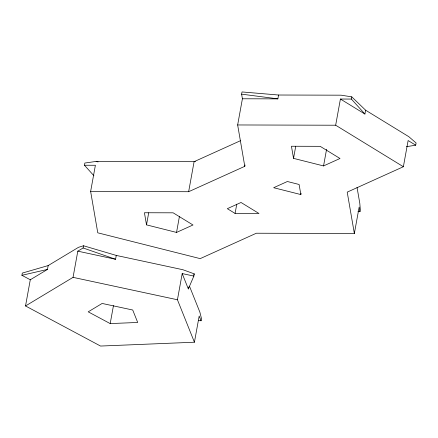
<?xml version="1.0" encoding="UTF-8"?>
<svg xmlns="http://www.w3.org/2000/svg" width="438" height="438" viewBox="0 0 438 438"><rect width="100%" height="100%" fill="white"/><g stroke="black" fill="none" stroke-linecap="round" stroke-linejoin="round"><path stroke-width="0.66" d="M48.175 265.576L47.474 269.425L30.288 279.772L21.9 275.294L22.3 273.088L48.175 265.576L78.506 247.317L83.521 245.767L116.267 255.425L182.892 269.726L194.258 273.876L193.859 276.077L188.34 288.932L182.192 273.575L193.859 276.077M198.376 320.523L201.08 320.775L199.18 316.033L194.423 342.22L100.543 346.053L25.524 305.959L30.288 279.772M93.913 175.737L84.435 165.241L84.835 163.04L96.092 161.425L195.452 161.693M25.524 305.959L73.047 277.353L77.805 251.166L83.116 247.968L83.521 245.767M357.945 211.406L359.959 211.669L359.16 207.048L354.358 233.487L256.35 233.23L200.193 258.628L97.773 232.813L90.633 191.461L95.391 165.274L84.435 165.241M77.805 251.166L115.566 259.274L116.267 255.425M110.19 323.583L88.208 311.834L102.136 303.452L132.725 310.016L137.707 322.461L110.19 323.583L113.469 305.565M146.511 224.864L144.42 212.748L173.141 212.819L192.988 224.984L176.53 232.43L146.511 224.864L148.696 212.852M176.53 232.43L179.438 216.41M90.633 191.461L188.641 191.718L194.094 161.682L240.38 140.746M194.423 342.22L177.434 299.762L182.192 273.575M188.34 288.932L188.685 287.01M188.641 191.718L244.793 166.32L237.653 124.961L242.411 98.774L241.617 94.154L242.017 91.947L278.563 95.019L341.12 95.183L351.774 96.858L365.61 110.201L408.829 136.694L416.1 142.98L415.7 145.181L406.404 146.697M201.08 320.775L201.48 318.574L199.881 312.185L189.539 286.348M235.08 213.432L227.322 208.674L241.02 202.476L258.995 213.492L235.08 213.432L236.766 204.179M244.793 166.32L245.039 164.984M242.411 98.774L277.867 98.868L278.563 95.019M293.537 158.37L291.44 146.248L320.162 146.325L340.008 158.49L323.551 165.931L293.537 158.37L295.716 146.352M300.846 194.565L299.105 184.475L287.366 181.513L273.668 187.71L300.846 194.565L301.092 193.229M323.551 165.931L326.584 149.249M415.7 145.181L408.128 140.543L403.371 166.73L335.661 125.219L340.419 99.032L351.375 99.059L364.914 114.044L365.61 110.201M351.375 99.059L351.774 96.858M359.959 211.669L360.31 209.747L359.817 203.451L357.052 187.442M193.711 275.059L194.258 273.876M403.371 166.73L347.214 192.129L354.358 233.487M21.9 275.294L47.474 269.425M237.653 124.961L335.661 125.219M241.617 94.154L277.867 98.868M73.047 277.353L177.434 299.762M96.092 161.425L98.074 161.923M83.116 247.968L115.566 259.274M340.419 99.032L364.914 114.044"/></g></svg>
